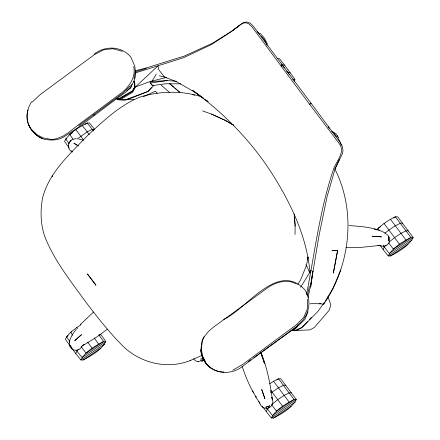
<?xml version="1.0" encoding="UTF-8"?>
<svg xmlns="http://www.w3.org/2000/svg" width="440" height="440" viewBox="0 0 440 440"><rect width="100%" height="100%" fill="white"/><g stroke="black" fill="none" stroke-linecap="round" stroke-linejoin="round"><path stroke-width="0.66" d="M132.077 91.262L132.325 91.537L131.951 91.586L132.847 90.811L134.882 87.076L134.893 84.002L134.359 81.125M295.02 234.526L295.141 225.126L294.217 214.242M270.864 392.689L270.897 390.913M307.62 299.2L307.384 308.886L303.853 317.213L296.582 324.627L242.561 364.524L232.749 370.189M68.404 145.618C68.453 142.824 70.461 140.129 73.062 139.161M310.794 287.001L312.928 271.117M28.028 109.896C24.503 121.545 31.477 134.492 42.763 138.633M200.794 350.07L202.163 340.461L203.995 336.677M308.05 297.6L310.618 285.533L312.884 271.101M310.618 285.533L318.967 235.818L327.091 196.592L335.242 168.333L342.32 153.94L343.007 150.535L342.419 146.586L340.192 142.472L311.025 103.202L309.606 104.275L338.882 143.127C346.148 151.805 336.309 160.936 333.586 169.103C319.704 209.836 314.82 252.797 306.438 294.827M135.806 72.43C135.493 81.125 130.697 88.831 123.624 93.737C103.323 108.02 84.354 124.256 63.19 137.291C56.81 140.712 49.704 140.558 42.851 138.826C36.212 136.197 31.3 130.751 28.342 124.361C25.493 116.639 27.319 108.394 31.708 101.646M69.256 342.705C69.905 337.557 73.276 333.311 76.219 329.241M134.013 78.821L135.305 71.671L134.876 66.396L130.845 57.085C121.401 45.931 105.54 45.413 94.232 54.071M131.967 84.161L130.79 88.105L126.698 90.514M307.389 295.829L309.315 286.479M308.215 257.224L306.284 265.843L300.531 280.027L297.709 284.587M307.379 259.589L308.077 256.933M309.909 303.831L314.111 303.523L323.889 304.084C350.389 264.787 356.51 211.53 334.736 168.768M310.239 272.382L311.036 270.375L300.619 287.309M308.094 311.724L304.805 319.567L297.484 326.392L258.748 354.145M340.819 269.902L333.003 288.409L325.402 300.85M99.413 334.851L101.129 334.873L105.842 341.55C101.151 350.196 91.668 355.57 83.127 359.997L80.867 359.975L75.801 353.557L76.901 351.032L78.771 349.096M294.107 81.241L294.921 79.371L284.515 65.087L279.444 58.674L277.184 58.652M269.836 383.774L273.57 381.282L278.57 378.829L280.83 378.851L296.307 399.548C291.61 408.199 282.128 413.573 273.587 418L271.326 417.978L266.261 411.56L267.361 409.03L269.231 407.094M376.558 229.889C382.063 224.554 388.41 219.945 395.428 216.794L397.683 216.821L413.16 237.518C408.463 246.164 398.981 251.537 390.44 255.965L388.179 255.943L383.114 249.524L384.219 247L386.084 245.064M297.825 325.072L296.995 326.942L294.399 329.714L291.258 330.655M335.242 168.333L339.312 159.533M135.196 70.829L147.626 67.54L184.514 55.996L212.443 43.258L232.375 30.75L241.307 24.09L244.002 22.44L246.906 22L250.151 23.177L253.336 26.296L311.058 103.246L309.606 104.275L252.027 26.95L248.837 23.815L245.982 22.737L242.792 23.166L239.943 24.954L230.951 31.834L211.365 44.583L183.794 57.618L158.065 65.775L135.454 86.939L132.732 92.208L121.556 98.956L117.563 99.061L116.254 98.703M152.163 81.004L156.338 73.937M292.627 330.209L294.608 330.594L302.522 327.085L317.993 311.327L324.709 301.983M68.679 143.506L71.104 140.145M133.436 89.183L134.882 87.076M383.235 246.312L383.977 245.295M151.393 87.555L147.923 91.46L130.625 98.389L125.081 99.897L118.745 99.797L117.618 99.121M307.445 321.629L301.361 327.976L296.758 330.336L291.929 330.671L310.074 329.868L314.391 327.404L329.093 310.393L330.847 304.865L328.988 299.53M309.315 319.677L311.658 317.235M80.284 324.616L93.583 311.977M297.165 325.485C308.5 317.328 312.812 301.752 304.805 289.751C277.607 260.568 246.306 309.551 223.685 319.38M130.427 85.58L123.272 92.829L78.832 125.642M32.236 102.009L40.535 94.32L94.611 54.5L103.835 49.693L112.866 48.719L122.26 51.288M77.132 139.101L87.225 131.846L92.296 129.36L94.589 129.388L89.513 122.975L87.258 122.947C78.716 127.38 69.234 132.754 64.537 141.399L69.256 148.071M80.977 324.704C75.29 328.812 68.387 332.69 65.395 339.279L70.114 345.95M82.132 345.84L84.189 344.168M76.087 349.943L81.956 357.484L105.842 341.55L103.587 341.523C95.046 345.956 85.564 351.329 80.867 359.975L104.759 344.041M384.786 233.365L388.905 230.021L395.395 225.693L400.466 223.207L402.76 223.234M388.933 242.226L394.587 237.628L401.082 233.299L406.153 230.813L408.441 230.841M383.405 245.911L389.268 253.451L413.16 237.518L410.9 237.49C402.358 241.923 392.876 247.297 388.179 255.943L412.071 240.009M271.018 392.893L278.542 387.728L283.613 385.242L285.901 385.264M266.547 407.946L272.415 415.481L296.307 399.548L294.047 399.526C285.505 403.953 276.023 409.327 271.326 417.978L295.218 402.039M107.234 329.368L96.817 336.963L81.763 346.302M93.671 115.264L94.771 114.455M297.314 325.837L242.979 366.031C229.845 376.932 208.401 373.802 202.252 356.873M232.375 30.75L239.256 25.718M248.237 361.68L251.004 359.695M253.77 357.715L257.642 354.937M203.951 359.81L201.949 361.108L200.129 360.811L203.665 358.815M72.584 132.732L69.767 134.613L73.359 139.546M84.997 124.454L87.258 122.947L93.511 130.994M66.759 138.149L65.626 138.908L69.174 143.886M293.783 80.13L294.921 79.371L292.661 79.349M71.748 331.743L70.62 332.492L72.617 335.236M68.184 335.649L66.479 336.787L69.636 341.215M83.127 359.997L100.617 348.337M380.76 226.578L377.938 228.459L379.533 230.654M393.734 217.927L395.428 216.794L410.9 237.49L393.41 249.156L388.834 243.188M390.44 255.965L407.93 244.299M276.876 379.957L278.57 378.829L294.047 399.526L276.557 411.191L271.562 404.679L277.734 399.663L284.224 395.334L289.295 392.849L291.588 392.87M273.587 418L291.077 406.334M122.353 97.218L124.02 96.14M125.686 95.062L126.797 94.347M204.628 359.777L202.004 361.235M128.541 89.188L129.701 88.501M132.325 91.537L121.033 98.159L118.866 98.615L117.051 98.357M200.442 359.156L203.269 357.665M200.101 96.322C180.829 90.53 160.144 91.174 140.894 96.729C120.104 104.825 103.763 120.659 87.582 135.498C69.999 154.066 49.022 172.271 42.526 198.105C40.194 211.195 40.508 224.747 45.073 237.341C54.164 260.04 69.438 279.488 83.661 299.151C95.552 315.002 107.751 330.66 121.66 344.817C139.035 362.791 166.562 369.875 190.053 360.591L190.306 360.459M143.457 96.668L155.54 91.124L157.102 93.286M202.208 355.327L190.053 360.591M135.454 86.939L149.842 81.587L150.238 82.973L152.295 85.635M135.614 72.804L158.065 65.775L158.774 69.806L164.532 77.038L176.539 81.725L194.15 91.779L203.687 98.505M135.377 71.764L146.35 68.519M150.42 81.444L166.49 77.413M176.787 81.246L167.2 80.625L150.238 82.973L153.357 86.02L148.17 91.41L124.872 100.001L118.509 99.759L116.908 98.659M152.972 85.542L165.875 83.749L180.736 83.87M73.948 138.963L76.45 138.661M125.081 99.897L133.821 99.297M198.165 361.521L199.155 361.455M150.507 81.554L167.2 80.625M281.386 63.998L282.227 65.065L284.515 65.087M290.202 72.694L287.914 72.672L289.097 74.338M345.966 247.572L361.642 247.313L379.594 245.476L377.977 245.322L381.007 245.63M199.232 361.719C197.005 361.878 194.656 360.74 193.694 358.672M319.05 303.358L321.03 303.495M349.041 225.5C358.32 226.391 367.857 226.633 376.75 229.669L374.528 228.954L381.596 231.209L385.924 233.42M116.287 98.764L117.541 98.874M116.941 98.412L119.284 98.72L118.866 98.615L132.429 90.833L134.459 87.263L134.585 84.084L133.92 81.142M224.01 372.014C211.899 372.136 201.443 361.84 200.706 349.877M78.887 139.024L83.182 140.184M159.324 75.807L164.532 77.038M192.786 94.655L194.739 95.205M202.598 110.919L212.361 114.411L225.456 120.456L233.629 125.169M52.465 176.165L52.047 176.011L52.542 176.204M296.236 283.938C287.326 278.899 276.694 281.925 268.576 287.089L213.785 326.925L208.714 331.166L204.518 336.391L202.323 340.571L201.333 349.536L202.664 356.197L205.871 362.379M211.382 114.059L225.456 120.456L234.025 125.472M78.205 145.865L73.871 143.165L78.232 145.827M204.809 99.297L208.181 101.673M203.253 98.109L192.286 90.189C223.311 112.547 250.586 140.349 271.343 172.524C290.521 202.604 306.741 236.154 309.964 272.129M206.547 100.485L207.642 101.277M331.678 131.252L334.131 133.078L336.485 136.703M333.135 131.951L336.435 134.425L338.822 138.452M169.752 92.642L161.194 85.162M169.614 83.595L179.999 92.362M169.565 83.661L173.668 87.192M174.691 88.072L176.743 89.837M177.766 90.722L179.306 92.048M257.07 31.515L259.804 34.023M32.054 129.899L37.059 134.706L43.098 137.896L52.074 139.623L56.688 138.666L62.948 136.202L68.508 132.621L78.32 124.883L122.694 91.977C129.883 85.684 136.043 76.494 133.683 66.528M205.684 362.94L210.535 368.043M261.47 36.366L264.55 40.018L266.888 44.836M255.64 396.077L256.432 396.985M260.194 33.434L264.423 38.11L267.317 43.917M338.443 139.2L339.345 140.366L341.385 145.151M390.423 219.247L405.9 239.943M82.253 125.4L89.254 134.563M273.57 381.282L289.041 401.979M81.103 346.676L86.097 353.188L103.587 341.523L98.835 334.846M282.227 65.065L284.257 67.782M286.693 71.043L287.507 72.127M384.021 223.514L399.498 244.211M379.863 245.179L383.114 249.524M75.851 129.668L83.573 139.981M270.826 390.429L282.639 406.247M71.291 150.788L72.1 151.877M262.196 406.125L266.261 411.56M76.709 327.547L77.522 328.636M72.144 348.667L75.801 353.557M87.681 342.21L92.18 348.243M94.166 337.887L98.582 343.976M255.855 397.282L259.787 402.842M305.839 264.841L307.334 267.141L309.634 272.745M258.698 401.627L260.15 404.129M255.992 397.122L252.582 390.962M28.342 124.361L31.851 130.466M253.649 392.865C248.71 384.494 245.179 375.37 242.094 366.174M328.284 126.643L329.175 128.332M323.675 303.677L323.889 304.084M328.763 299.079L327.784 296.918M266.524 44.038L267.096 45.282M337.359 135.751L338.091 137.385M261.047 352.539C267.185 367.741 270.259 383.812 272.432 399.971L271.716 397.177L272.569 399.768A6.562 6.457 -25 0 1 268.4 407.995A6.562 6.457 -25 0 1 260.139 403.975M260.722 352.424L264.468 363.484L263.395 360.234M260.805 352.445L262.746 358.286M200.926 350.686L202.12 356.252M294.201 214.181L295.13 226.072M386.458 234.179A6.562 6.457 -25 0 1 388.889 242.979A6.562 6.457 -25 0 1 379.962 245.498M72.397 151.948A6.562 6.457 -25 0 1 68.53 145.426M81.884 346.407A6.562 6.457 -25 0 1 69.493 342.623M388.773 238.931L388.691 240.961L388.674 236.852L388.773 238.931M337.645 250.283L333.344 273.125L337.639 250.365L331.936 250.745L337.645 250.283M78.04 337.639L74.723 340.72L81.521 334.686L78.04 337.639M282.678 65.285L281.055 66.088L282.711 65.329M269.77 405.856L265.832 407.193L269.77 405.856M376.943 236.451L372.317 236.242L381.541 236.858L376.943 236.451M72.006 348.166L69.553 344.883L72.006 348.166M95.513 284.383L87.389 273.889L95.937 285.351L95.513 284.383M264.875 398.629L261.745 389.565L264.875 398.629"/></g></svg>
